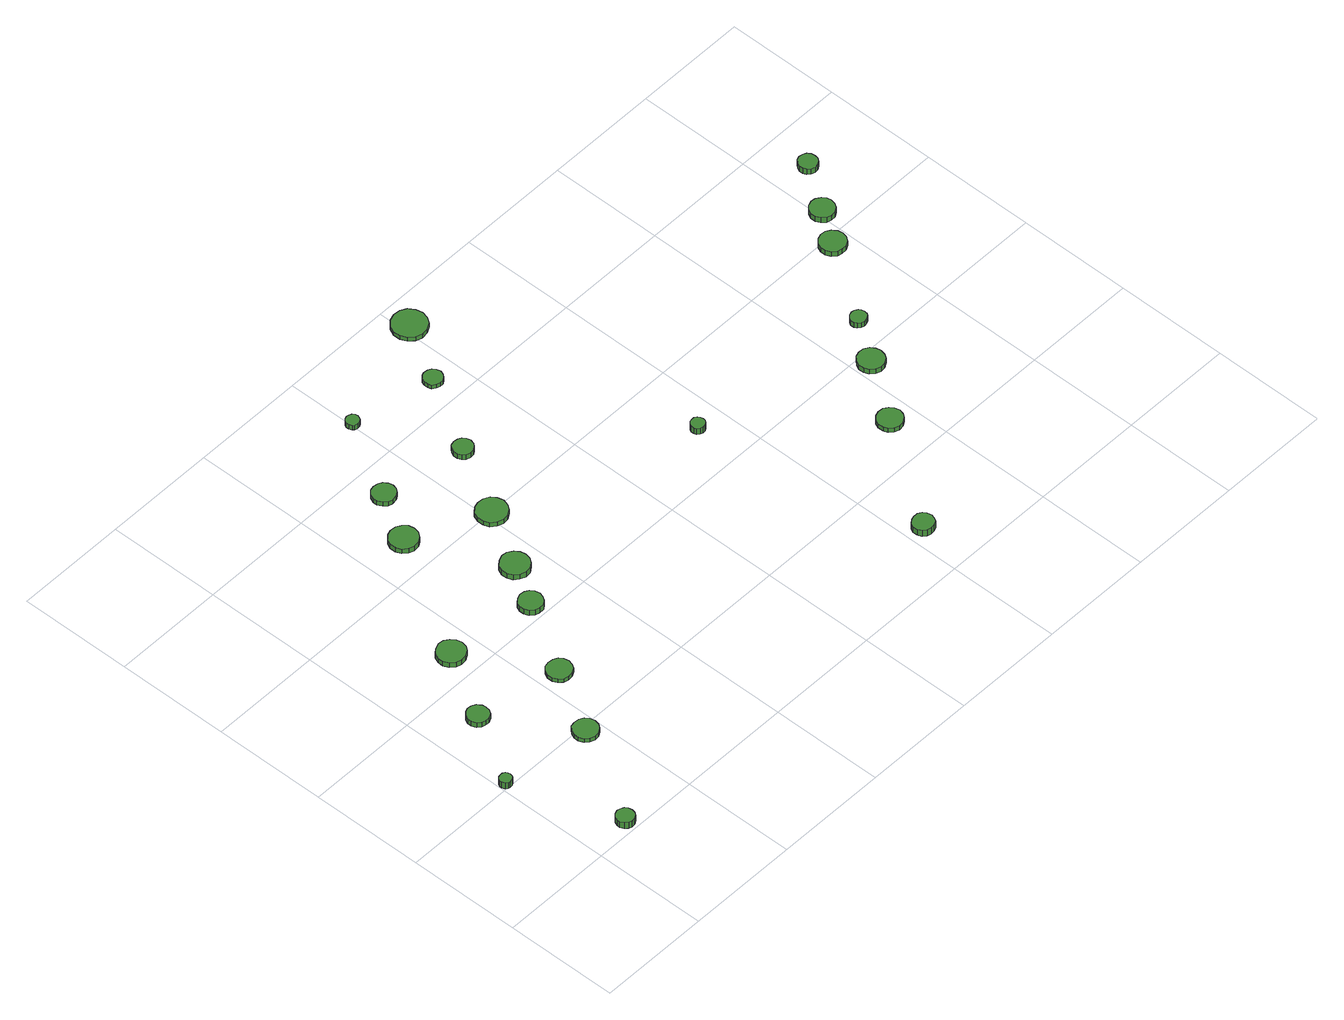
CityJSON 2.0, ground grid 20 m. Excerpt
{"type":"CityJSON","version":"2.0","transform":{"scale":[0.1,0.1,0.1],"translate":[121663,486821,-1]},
"CityObjects":{
"tree1":{"type":"SolitaryVegetationObject","attributes":{"function":"something"},"geometry":[{"type":"MultiSurface","lod":"1","boundaries":[[[0,1,2,3,4,5,6,7,8,9,10,11,12,13,14]],[[15,16,17,18,19,20,21,22,23,24,25,26,27,28,29]],[[0,29,28,1]],[[1,28,27,2]],[[2,27,26,3]],[[3,26,25,4]],[[4,25,24,5]],[[5,24,23,6]],[[6,23,22,7]],[[7,22,21,8]],[[8,21,20,9]],[[9,20,19,10]],[[10,19,18,11]],[[11,18,17,12]],[[12,17,16,13]],[[13,16,15,14]],[[14,15,29,0]]]}]},
"tree2":{"type":"SolitaryVegetationObject","attributes":{"function":"something"},"geometry":[{"type":"MultiSurface","lod":"1","boundaries":[[[30,31,32,33,34,35,36,37,38,39,40,41,42,43,44]],[[45,46,47,48,49,50,51,52,53,54,55,56,57,58,59]],[[30,59,58,31]],[[31,58,57,32]],[[32,57,56,33]],[[33,56,55,34]],[[34,55,54,35]],[[35,54,53,36]],[[36,53,52,37]],[[37,52,51,38]],[[38,51,50,39]],[[39,50,49,40]],[[40,49,48,41]],[[41,48,47,42]],[[42,47,46,43]],[[43,46,45,44]],[[44,45,59,30]]]}]},
"tree3":{"type":"SolitaryVegetationObject","attributes":{"function":"something"},"geometry":[{"type":"MultiSurface","lod":"1","boundaries":[[[60,61,62,63,64,65,66,67,68,69,70,71,72,73,74]],[[75,76,77,78,79,80,81,82,83,84,85,86,87,88,89]],[[60,89,88,61]],[[61,88,87,62]],[[62,87,86,63]],[[63,86,85,64]],[[64,85,84,65]],[[65,84,83,66]],[[66,83,82,67]],[[67,82,81,68]],[[68,81,80,69]],[[69,80,79,70]],[[70,79,78,71]],[[71,78,77,72]],[[72,77,76,73]],[[73,76,75,74]],[[74,75,89,60]]]}]},
"tree4":{"type":"SolitaryVegetationObject","attributes":{"function":"something"},"geometry":[{"type":"MultiSurface","lod":"1","boundaries":[[[90,91,92,93,94,95,96,97,98,99,100,101,102,103,104]],[[105,106,107,108,109,110,111,112,113,114,115,116,117,118,119]],[[90,119,118,91]],[[91,118,117,92]],[[92,117,116,93]],[[93,116,115,94]],[[94,115,114,95]],[[95,114,113,96]],[[96,113,112,97]],[[97,112,111,98]],[[98,111,110,99]],[[99,110,109,100]],[[100,109,108,101]],[[101,108,107,102]],[[102,107,106,103]],[[103,106,105,104]],[[104,105,119,90]]]}]},
"tree5":{"type":"SolitaryVegetationObject","attributes":{"function":"something"},"geometry":[{"type":"MultiSurface","lod":"1","boundaries":[[[120,121,122,123,124,125,126,127,128,129,130,131,132,133,134]],[[135,136,137,138,139,140,141,142,143,144,145,146,147,148,149]],[[120,149,148,121]],[[121,148,147,122]],[[122,147,146,123]],[[123,146,145,124]],[[124,145,144,125]],[[125,144,143,126]],[[126,143,142,127]],[[127,142,141,128]],[[128,141,140,129]],[[129,140,139,130]],[[130,139,138,131]],[[131,138,137,132]],[[132,137,136,133]],[[133,136,135,134]],[[134,135,149,120]]]}]},
"tree6":{"type":"SolitaryVegetationObject","attributes":{"function":"something"},"geometry":[{"type":"MultiSurface","lod":"1","boundaries":[[[150,151,152,153,154,155,156,157,158,159,160,161,162,163,164]],[[165,166,167,168,169,170,171,172,173,174,175,176,177,178,179]],[[150,179,178,151]],[[151,178,177,152]],[[152,177,176,153]],[[153,176,175,154]],[[154,175,174,155]],[[155,174,173,156]],[[156,173,172,157]],[[157,172,171,158]],[[158,171,170,159]],[[159,170,169,160]],[[160,169,168,161]],[[161,168,167,162]],[[162,167,166,163]],[[163,166,165,164]],[[164,165,179,150]]]}]},
"tree7":{"type":"SolitaryVegetationObject","attributes":{"function":"something"},"geometry":[{"type":"MultiSurface","lod":"1","boundaries":[[[180,181,182,183,184,185,186,187,188,189,190,191,192,193,194]],[[195,196,197,198,199,200,201,202,203,204,205,206,207,208,209]],[[180,209,208,181]],[[181,208,207,182]],[[182,207,206,183]],[[183,206,205,184]],[[184,205,204,185]],[[185,204,203,186]],[[186,203,202,187]],[[187,202,201,188]],[[188,201,200,189]],[[189,200,199,190]],[[190,199,198,191]],[[191,198,197,192]],[[192,197,196,193]],[[193,196,195,194]],[[194,195,209,180]]]}]},
"tree8":{"type":"SolitaryVegetationObject","attributes":{"function":"something"},"geometry":[{"type":"MultiSurface","lod":"1","boundaries":[[[210,211,212,213,214,215,216,217,218,219,220,221,222,223,224]],[[225,226,227,228,229,230,231,232,233,234,235,236,237,238,239]],[[210,239,238,211]],[[211,238,237,212]],[[212,237,236,213]],[[213,236,235,214]],[[214,235,234,215]],[[215,234,233,216]],[[216,233,232,217]],[[217,232,231,218]],[[218,231,230,219]],[[219,230,229,220]],[[220,229,228,221]],[[221,228,227,222]],[[222,227,226,223]],[[223,226,225,224]],[[224,225,239,210]]]}]},
"tree9":{"type":"SolitaryVegetationObject","attributes":{"function":"something"},"geometry":[{"type":"MultiSurface","lod":"1","boundaries":[[[240,241,242,243,244,245,246,247,248,249,250,251,252,253,254]],[[255,256,257,258,259,260,261,262,263,264,265,266,267,268,269]],[[240,269,268,241]],[[241,268,267,242]],[[242,267,266,243]],[[243,266,265,244]],[[244,265,264,245]],[[245,264,263,246]],[[246,263,262,247]],[[247,262,261,248]],[[248,261,260,249]],[[249,260,259,250]],[[250,259,258,251]],[[251,258,257,252]],[[252,257,256,253]],[[253,256,255,254]],[[254,255,269,240]]]}]},
"tree10":{"type":"SolitaryVegetationObject","attributes":{"function":"something"},"geometry":[{"type":"MultiSurface","lod":"1","boundaries":[[[270,271,272,273,274,275,276,277,278,279,280,281,282,283,284]],[[285,286,287,288,289,290,291,292,293,294,295,296,297,298,299]],[[270,299,298,271]],[[271,298,297,272]],[[272,297,296,273]],[[273,296,295,274]],[[274,295,294,275]],[[275,294,293,276]],[[276,293,292,277]],[[277,292,291,278]],[[278,291,290,279]],[[279,290,289,280]],[[280,289,288,281]],[[281,288,287,282]],[[282,287,286,283]],[[283,286,285,284]],[[284,285,299,270]]]}]},
"tree11":{"type":"SolitaryVegetationObject","attributes":{"function":"something"},"geometry":[{"type":"MultiSurface","lod":"1","boundaries":[[[300,301,302,303,304,305,306,307,308,309,310,311,312,313,314]],[[315,316,317,318,319,320,321,322,323,324,325,326,327,328,329]],[[300,329,328,301]],[[301,328,327,302]],[[302,327,326,303]],[[303,326,325,304]],[[304,325,324,305]],[[305,324,323,306]],[[306,323,322,307]],[[307,322,321,308]],[[308,321,320,309]],[[309,320,319,310]],[[310,319,318,311]],[[311,318,317,312]],[[312,317,316,313]],[[313,316,315,314]],[[314,315,329,300]]]}]},
"tree12":{"type":"SolitaryVegetationObject","attributes":{"function":"something"},"geometry":[{"type":"MultiSurface","lod":"1","boundaries":[[[330,331,332,333,334,335,336,337,338,339,340,341,342,343,344]],[[345,346,347,348,349,350,351,352,353,354,355,356,357,358,359]],[[330,359,358,331]],[[331,358,357,332]],[[332,357,356,333]],[[333,356,355,334]],[[334,355,354,335]],[[335,354,353,336]],[[336,353,352,337]],[[337,352,351,338]],[[338,351,350,339]],[[339,350,349,340]],[[340,349,348,341]],[[341,348,347,342]],[[342,347,346,343]],[[343,346,345,344]],[[344,345,359,330]]]}]},
"tree13":{"type":"SolitaryVegetationObject","attributes":{"function":"something"},"geometry":[{"type":"MultiSurface","lod":"1","boundaries":[[[360,361,362,363,364,365,366,367,368,369,370,371,372,373,374]],[[375,376,377,378,379,380,381,382,383,384,385,386,387,388,389]],[[360,389,388,361]],[[361,388,387,362]],[[362,387,386,363]],[[363,386,385,364]],[[364,385,384,365]],[[365,384,383,366]],[[366,383,382,367]],[[367,382,381,368]],[[368,381,380,369]],[[369,380,379,370]],[[370,379,378,371]],[[371,378,377,372]],[[372,377,376,373]],[[373,376,375,374]],[[374,375,389,360]]]}]},
"tree14":{"type":"SolitaryVegetationObject","attributes":{"function":"something"},"geometry":[{"type":"MultiSurface","lod":"1","boundaries":[[[390,391,392,393,394,395,396,397,398,399,400,401,402,403,404]],[[405,406,407,408,409,410,411,412,413,414,415,416,417,418,419]],[[390,419,418,391]],[[391,418,417,392]],[[392,417,416,393]],[[393,416,415,394]],[[394,415,414,395]],[[395,414,413,396]],[[396,413,412,397]],[[397,412,411,398]],[[398,411,410,399]],[[399,410,409,400]],[[400,409,408,401]],[[401,408,407,402]],[[402,407,406,403]],[[403,406,405,404]],[[404,405,419,390]]]}]},
"tree15":{"type":"SolitaryVegetationObject","attributes":{"function":"something"},"geometry":[{"type":"MultiSurface","lod":"1","boundaries":[[[420,421,422,423,424,425,426,427,428,429,430,431,432,433,434]],[[435,436,437,438,439,440,441,442,443,444,445,446,447,448,449]],[[420,449,448,421]],[[421,448,447,422]],[[422,447,446,423]],[[423,446,445,424]],[[424,445,444,425]],[[425,444,443,426]],[[426,443,442,427]],[[427,442,441,428]],[[428,441,440,429]],[[429,440,439,430]],[[430,439,438,431]],[[431,438,437,432]],[[432,437,436,433]],[[433,436,435,434]],[[434,435,449,420]]]}]},
"tree16":{"type":"SolitaryVegetationObject","attributes":{"function":"something"},"geometry":[{"type":"MultiSurface","lod":"1","boundaries":[[[450,451,452,453,454,455,456,457,458,459,460,461,462,463,464]],[[465,466,467,468,469,470,471,472,473,474,475,476,477,478,479]],[[450,479,478,451]],[[451,478,477,452]],[[452,477,476,453]],[[453,476,475,454]],[[454,475,474,455]],[[455,474,473,456]],[[456,473,472,457]],[[457,472,471,458]],[[458,471,470,459]],[[459,470,469,460]],[[460,469,468,461]],[[461,468,467,462]],[[462,467,466,463]],[[463,466,465,464]],[[464,465,479,450]]]}]},
"tree17":{"type":"SolitaryVegetationObject","attributes":{"function":"something"},"geometry":[{"type":"MultiSurface","lod":"1","boundaries":[[[480,481,482,483,484,485,486,487,488,489,490,491,492,493,494]],[[495,496,497,498,499,500,501,502,503,504,505,506,507,508,509]],[[480,509,508,481]],[[481,508,507,482]],[[482,507,506,483]],[[483,506,505,484]],[[484,505,504,485]],[[485,504,503,486]],[[486,503,502,487]],[[487,502,501,488]],[[488,501,500,489]],[[489,500,499,490]],[[490,499,498,491]],[[491,498,497,492]],[[492,497,496,493]],[[493,496,495,494]],[[494,495,509,480]]]}]},
"tree18":{"type":"SolitaryVegetationObject","attributes":{"function":"something"},"geometry":[{"type":"MultiSurface","lod":"1","boundaries":[[[510,511,512,513,514,515,516,517,518,519,520,521,522,523,524]],[[525,526,527,528,529,530,531,532,533,534,535,536,537,538,539]],[[510,539,538,511]],[[511,538,537,512]],[[512,537,536,513]],[[513,536,535,514]],[[514,535,534,515]],[[515,534,533,516]],[[516,533,532,517]],[[517,532,531,518]],[[518,531,530,519]],[[519,530,529,520]],[[520,529,528,521]],[[521,528,527,522]],[[522,527,526,523]],[[523,526,525,524]],[[524,525,539,510]]]}]},
"tree19":{"type":"SolitaryVegetationObject","attributes":{"function":"something"},"geometry":[{"type":"MultiSurface","lod":"1","boundaries":[[[540,541,542,543,544,545,546,547,548,549,550,551,552,553,554]],[[555,556,557,558,559,560,561,562,563,564,565,566,567,568,569]],[[540,569,568,541]],[[541,568,567,542]],[[542,567,566,543]],[[543,566,565,544]],[[544,565,564,545]],[[545,564,563,546]],[[546,563,562,547]],[[547,562,561,548]],[[548,561,560,549]],[[549,560,559,550]],[[550,559,558,551]],[[551,558,557,552]],[[552,557,556,553]],[[553,556,555,554]],[[554,555,569,540]]]}]},
"tree20":{"type":"SolitaryVegetationObject","attributes":{"function":"something"},"geometry":[{"type":"MultiSurface","lod":"1","boundaries":[[[570,571,572,573,574,575,576,577,578,579,580,581,582,583,584]],[[585,586,587,588,589,590,591,592,593,594,595,596,597,598,599]],[[570,599,598,571]],[[571,598,597,572]],[[572,597,596,573]],[[573,596,595,574]],[[574,595,594,575]],[[575,594,593,576]],[[576,593,592,577]],[[577,592,591,578]],[[578,591,590,579]],[[579,590,589,580]],[[580,589,588,581]],[[581,588,587,582]],[[582,587,586,583]],[[583,586,585,584]],[[584,585,599,570]]]}]},
"tree21":{"type":"SolitaryVegetationObject","attributes":{"function":"something"},"geometry":[{"type":"MultiSurface","lod":"1","boundaries":[[[600,601,602,603,604,605,606,607,608,609,610,611,612,613,614]],[[615,616,617,618,619,620,621,622,623,624,625,626,627,628,629]],[[600,629,628,601]],[[601,628,627,602]],[[602,627,626,603]],[[603,626,625,604]],[[604,625,624,605]],[[605,624,623,606]],[[606,623,622,607]],[[607,622,621,608]],[[608,621,620,609]],[[609,620,619,610]],[[610,619,618,611]],[[611,618,617,612]],[[612,617,616,613]],[[613,616,615,614]],[[614,615,629,600]]]}]},
"tree22":{"type":"SolitaryVegetationObject","attributes":{"function":"something"},"geometry":[{"type":"MultiSurface","lod":"1","boundaries":[[[630,631,632,633,634,635,636,637,638,639,640,641,642,643,644]],[[645,646,647,648,649,650,651,652,653,654,655,656,657,658,659]],[[630,659,658,631]],[[631,658,657,632]],[[632,657,656,633]],[[633,656,655,634]],[[634,655,654,635]],[[635,654,653,636]],[[636,653,652,637]],[[637,652,651,638]],[[638,651,650,639]],[[639,650,649,640]],[[640,649,648,641]],[[641,648,647,642]],[[642,647,646,643]],[[643,646,645,644]],[[644,645,659,630]]]}]},
"tree23":{"type":"SolitaryVegetationObject","attributes":{"function":"something"},"geometry":[{"type":"MultiSurface","lod":"1","boundaries":[[[660,661,662,663,664,665,666,667,668,669,670,671,672,673,674]],[[675,676,677,678,679,680,681,682,683,684,685,686,687,688,689]],[[660,689,688,661]],[[661,688,687,662]],[[662,687,686,663]],[[663,686,685,664]],[[664,685,684,665]],[[665,684,683,666]],[[666,683,682,667]],[[667,682,681,668]],[[668,681,680,669]],[[669,680,679,670]],[[670,679,678,671]],[[671,678,677,672]],[[672,677,676,673]],[[673,676,675,674]],[[674,675,689,660]]]}]}
},
"vertices":[
[23,208,20],[22,212,20],[20,216,20],[16,218,20],[11,218,20],[7,217,20],[4,214,20],[2,210,20],[2,206,20],[4,201,20],[7,198,20],[11,197,20],[16,198,20],[20,200,20],[22,203,20],[22,203,7],[20,200,7],[16,198,7],[11,197,7],[7,198,7],[4,201,7],[2,206,7],[2,210,7],[4,214,7],[7,217,7],[11,218,7],[16,218,7],[20,216,7],[22,212,7],[23,208,7],
[90,18,25],[89,25,25],[85,30,25],[79,33,25],[73,34,25],[67,32,25],[62,27,25],[59,21,25],[59,15,25],[62,9,25],[67,4,25],[73,2,25],[79,3,25],[85,6,25],[89,12,25],[89,12,12],[85,6,12],[79,3,12],[73,2,12],[67,4,12],[62,9,12],[59,15,12],[59,21,12],[62,27,12],[67,32,12],[73,34,12],[79,33,12],[85,30,12],[89,25,12],[90,18,12],
[102,330,17],[101,337,17],[96,344,17],[89,348,17],[81,349,17],[74,346,17],[68,341,17],[65,334,17],[65,326,17],[68,318,17],[74,313,17],[81,311,17],[89,311,17],[96,315,17],[101,322,17],[101,322,7],[96,315,7],[89,311,7],[81,311,7],[74,313,7],[68,318,7],[65,326,7],[65,334,7],[68,341,7],[74,346,7],[81,349,7],[89,348,7],[96,344,7],[101,337,7],[102,330,7],
[194,189,16],[192,198,16],[187,205,16],[179,209,16],[170,210,16],[161,208,16],[155,202,16],[151,193,16],[151,184,16],[155,176,16],[161,170,16],[170,167,16],[179,168,16],[187,173,16],[192,180,16],[192,180,8],[187,173,8],[179,168,8],[170,167,8],[161,170,8],[155,176,8],[151,184,8],[151,193,8],[155,202,8],[161,208,8],[170,210,8],[179,209,8],[187,205,8],[192,198,8],[194,189,8],
[177,447,16],[175,457,16],[169,465,16],[160,471,16],[150,472,16],[140,468,16],[132,462,16],[128,452,16],[128,442,16],[132,433,16],[140,426,16],[150,423,16],[160,424,16],[169,429,16],[175,437,16],[175,437,6],[169,429,6],[160,424,6],[150,423,6],[140,426,6],[132,433,6],[128,442,6],[128,452,6],[132,462,6],[140,468,6],[150,472,6],[160,471,6],[169,465,6],[175,457,6],[177,447,6],
[259,302,15],[257,311,15],[252,318,15],[244,322,15],[235,323,15],[226,321,15],[220,315,15],[216,306,15],[216,297,15],[220,289,15],[226,283,15],[235,280,15],[244,281,15],[252,286,15],[257,293,15],[257,293,7],[252,286,7],[244,281,7],[235,280,7],[226,283,7],[220,289,7],[216,297,7],[216,306,7],[220,315,7],[226,321,7],[235,323,7],[244,322,7],[252,318,7],[257,311,7],[259,302,7],
[331,427,17],[329,436,17],[324,443,17],[317,447,17],[308,448,17],[300,445,17],[293,439,17],[290,431,17],[290,423,17],[293,415,17],[300,409,17],[308,407,17],[317,407,17],[324,412,17],[329,419,17],[329,419,6],[324,412,6],[317,407,6],[308,407,6],[300,409,6],[293,415,6],[290,423,6],[290,431,6],[293,439,6],[300,445,6],[308,448,6],[317,447,6],[324,443,6],[329,436,6],[331,427,6],
[302,659,16],[300,669,16],[293,677,16],[285,682,16],[274,683,16],[265,680,16],[257,673,16],[253,664,16],[253,654,16],[257,644,16],[265,637,16],[274,634,16],[285,635,16],[293,640,16],[300,649,16],[300,649,6],[293,640,6],[285,635,6],[274,634,6],[265,637,6],[257,644,6],[253,654,6],[253,664,6],[257,673,6],[265,680,6],[274,683,6],[285,682,6],[293,677,6],[300,669,6],[302,659,6],
[376,497,17],[374,507,17],[368,515,17],[359,521,17],[349,522,17],[339,518,17],[331,512,17],[327,502,17],[327,492,17],[331,482,17],[339,476,17],[349,472,17],[359,473,17],[368,479,17],[374,487,17],[374,487,6],[368,479,6],[359,473,6],[349,472,6],[339,476,6],[331,482,6],[327,492,6],[327,502,6],[331,512,6],[339,518,6],[349,522,6],[359,521,6],[368,515,6],[374,507,6],[376,497,6],
[346,743,16],[344,751,16],[339,758,16],[332,762,16],[323,763,16],[315,761,16],[309,755,16],[305,747,16],[305,739,16],[309,731,16],[315,725,16],[323,723,16],[332,724,16],[339,728,16],[344,735,16],[344,735,7],[339,728,7],[332,724,7],[323,723,7],[315,725,7],[309,731,7],[305,739,7],[305,747,7],[309,755,7],[315,761,7],[323,763,7],[332,762,7],[339,758,7],[344,751,7],[346,743,7],
[437,598,15],[434,609,15],[428,618,15],[418,623,15],[407,624,15],[397,621,15],[388,614,15],[384,603,15],[384,592,15],[388,582,15],[397,575,15],[407,571,15],[418,572,15],[428,578,15],[434,587,15],[434,587,6],[428,578,6],[418,572,6],[407,571,6],[397,575,6],[388,582,6],[384,592,6],[384,603,6],[388,614,6],[397,621,6],[407,624,6],[418,623,6],[428,618,6],[434,609,6],[437,598,6],
[415,878,17],[414,883,17],[411,887,17],[407,889,17],[402,890,17],[397,888,17],[394,885,17],[392,881,17],[392,876,17],[394,871,17],[397,868,17],[402,867,17],[407,867,17],[411,870,17],[414,874,17],[414,874,7],[411,870,7],[407,867,7],[402,867,7],[397,868,7],[394,871,7],[392,876,7],[392,881,7],[394,885,7],[397,888,7],[402,890,7],[407,889,7],[411,887,7],[414,883,7],[415,878,7],
[494,718,16],[492,725,16],[488,731,16],[482,734,16],[474,735,16],[467,733,16],[462,728,16],[459,721,16],[459,714,16],[462,707,16],[467,702,16],[474,700,16],[482,701,16],[488,705,16],[492,710,16],[492,710,6],[488,705,6],[482,701,6],[474,700,6],[467,702,6],[462,707,6],[459,714,6],[459,721,6],[462,728,6],[467,733,6],[474,735,6],[482,734,6],[488,731,6],[492,725,6],[494,718,6],
[569,848,15],[567,855,15],[563,861,15],[557,864,15],[550,865,15],[544,863,15],[538,858,15],[536,852,15],[536,845,15],[538,838,15],[544,834,15],[550,832,15],[557,832,15],[563,836,15],[567,842,15],[567,842,7],[563,836,7],[557,832,7],[550,832,7],[544,834,7],[538,838,7],[536,845,7],[536,852,7],[538,858,7],[544,863,7],[550,865,7],[557,864,7],[563,861,7],[567,855,7],[569,848,7],
[849,92,21],[847,100,21],[843,106,21],[836,110,21],[828,110,21],[821,108,21],[815,103,21],[812,96,21],[812,88,21],[815,81,21],[821,76,21],[828,74,21],[836,75,21],[843,78,21],[847,85,21],[847,85,8],[843,78,8],[836,75,8],[828,74,8],[821,76,8],[815,81,8],[812,88,8],[812,96,8],[815,103,8],[821,108,8],[828,110,8],[836,110,8],[843,106,8],[847,100,8],[849,92,8],
[761,482,22],[760,487,22],[757,491,22],[753,494,22],[748,494,22],[743,493,22],[739,489,22],[737,485,22],[737,480,22],[739,475,22],[743,472,22],[748,470,22],[753,471,22],[757,473,22],[760,477,22],[760,477,9],[757,473,9],[753,471,9],[748,470,9],[743,472,9],[739,475,9],[737,480,9],[737,485,9],[739,489,9],[743,493,9],[748,494,9],[753,494,9],[757,491,9],[760,487,9],[761,482,9],
[640,949,15],[637,961,15],[630,972,15],[619,978,15],[607,979,15],[595,975,15],[586,967,15],[581,955,15],[581,943,15],[586,932,15],[595,923,15],[607,919,15],[619,921,15],[630,927,15],[637,937,15],[637,937,7],[630,927,7],[619,921,7],[607,919,7],[595,923,7],[586,932,7],[581,943,7],[581,955,7],[586,967,7],[595,975,7],[607,979,7],[619,978,7],[630,972,7],[637,961,7],[640,949,7],
[980,277,15],[978,286,15],[973,293,15],[965,298,15],[956,299,15],[947,296,15],[940,290,15],[937,282,15],[937,272,15],[940,264,15],[947,258,15],[956,255,15],[965,256,15],[973,261,15],[978,268,15],[978,268,6],[973,261,6],[965,256,6],[956,255,6],[947,258,6],[940,264,6],[937,272,6],[937,282,6],[940,290,6],[947,296,6],[956,299,6],[965,298,6],[973,293,6],[978,286,6],[980,277,6],
[1051,380,16],[1049,389,16],[1044,397,16],[1035,402,16],[1026,403,16],[1017,400,16],[1010,393,16],[1006,385,16],[1006,375,16],[1010,367,16],[1017,360,16],[1026,357,16],[1035,358,16],[1044,363,16],[1049,371,16],[1049,371,6],[1044,363,6],[1035,358,6],[1026,357,6],[1017,360,6],[1010,367,6],[1006,375,6],[1006,385,6],[1010,393,6],[1017,400,6],[1026,403,6],[1035,402,6],[1044,397,6],[1049,389,6],[1051,380,6],
[1093,452,17],[1092,458,17],[1089,462,17],[1084,465,17],[1078,466,17],[1072,464,17],[1068,460,17],[1065,455,17],[1065,449,17],[1068,444,17],[1072,440,17],[1078,438,17],[1084,439,17],[1089,442,17],[1092,446,17],[1092,446,6],[1089,442,6],[1084,439,6],[1078,438,6],[1072,440,6],[1068,444,6],[1065,449,6],[1065,455,6],[1068,460,6],[1072,464,6],[1078,466,6],[1084,465,6],[1089,462,6],[1092,458,6],[1093,452,6],
[1191,586,16],[1189,595,16],[1183,603,16],[1175,608,16],[1166,609,16],[1157,606,16],[1150,599,16],[1146,591,16],[1146,581,16],[1150,573,16],[1157,566,16],[1166,564,16],[1175,564,16],[1183,569,16],[1189,577,16],[1189,577,6],[1183,569,6],[1175,564,6],[1166,564,6],[1157,566,6],[1150,573,6],[1146,581,6],[1146,591,6],[1150,599,6],[1157,606,6],[1166,609,6],[1175,608,6],[1183,603,6],[1189,595,6],[1191,586,6],
[1229,644,17],[1227,652,17],[1222,659,17],[1214,664,17],[1206,665,17],[1197,662,17],[1191,656,17],[1187,648,17],[1187,639,17],[1191,631,17],[1197,625,17],[1206,622,17],[1214,623,17],[1222,628,17],[1227,635,17],[1227,635,6],[1222,628,6],[1214,623,6],[1206,622,6],[1197,625,6],[1191,631,6],[1187,639,6],[1187,648,6],[1191,656,6],[1197,662,6],[1206,665,6],[1214,664,6],[1222,659,6],[1227,652,6],[1229,644,6],
[1279,723,18],[1278,730,18],[1274,736,18],[1268,739,18],[1261,740,18],[1255,738,18],[1250,733,18],[1247,727,18],[1247,720,18],[1250,714,18],[1255,709,18],[1261,707,18],[1268,708,18],[1274,711,18],[1278,717,18],[1278,717,6],[1274,711,6],[1268,708,6],[1261,707,6],[1255,709,6],[1250,714,6],[1247,720,6],[1247,727,6],[1250,733,6],[1255,738,6],[1261,740,6],[1268,739,6],[1274,736,6],[1278,730,6],[1279,723,6]
]}
